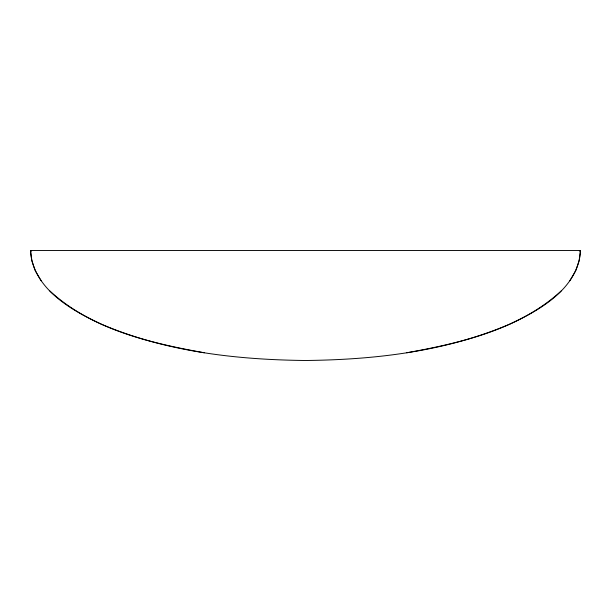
<?xml version="1.0" encoding="UTF-8"?>
<svg xmlns="http://www.w3.org/2000/svg" width="611" height="611" viewBox="0 0 611 611"><rect width="100%" height="100%" fill="white"/><g stroke="black" fill="none" stroke-linecap="round" stroke-linejoin="round"><path stroke-width="0.92" d="M30.825 250.51L31.665 250.953L30.55 250.51C32.658 288.3 70.677 309.937 101.281 324.151C165.474 351.63 236.243 359.742 305.5 360.49C374.757 359.742 445.526 351.63 509.719 324.151C540.323 309.937 578.342 288.3 580.45 250.51L30.55 250.51L31.665 260.385M579.335 260.385L580.45 250.51L579.335 250.953L580.175 250.51M579.335 260.393L575.86 270.52L569.834 280.77M561.142 290.996C519.182 329.459 461.19 342.939 406.705 352.768M204.295 352.768C149.81 342.939 91.818 329.459 49.858 290.996M41.166 280.77L35.14 270.52L31.665 260.393"/></g></svg>
